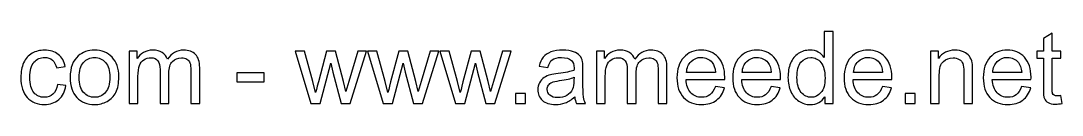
# Model space of a CAD drawing. Header units: millimetres. Extents: x -757 to 1128, y -558 to 127.
# Drawn here: x 672.6 to 1127.9, y -557.7 to -525.9 of the extents above; entities that cross this region are included whole.
import ezdxf

# ---------------------------------------------------------------- set-up
doc = ezdxf.new("R2010")
doc.units = ezdxf.units.MM
doc.header["$MEASUREMENT"] = 0
doc.layers.add('Layer 1', color=7, linetype='Continuous')

msp = doc.modelspace()

# ---------------------------------------------------------------- linework, layer by layer
at = {"layer": 'Layer 1', "color": 250}
for points, knots in [([(1024.1102, -557.258), (1024.1102, -557.258), (1024.1102, -554.3763), (1024.1102, -554.3763), (1024.1102, -554.3763), (1022.673, -556.616), (1020.5573, -557.7395), (1017.7631, -557.7395), (1017.7631, -557.7395), (1015.9538, -557.7395), (1014.2904, -557.2434), (1012.7802, -556.2439), (1012.7802, -556.2439), (1011.2627, -555.2517), (1010.0882, -553.8583), (1009.2492, -552.0781), (1009.2492, -552.0781), (1008.4175, -550.2907), (1008.0016, -548.2407), (1008.0016, -545.9207), (1008.0016, -545.9207), (1008.0016, -543.6591), (1008.381, -541.609), (1009.1324, -539.7632), (1009.1324, -539.7632), (1009.8912, -537.9247), (1011.022, -536.5094), (1012.5322, -535.5318), (1012.5322, -535.5318), (1014.0351, -534.5469), (1015.7276, -534.0581), (1017.588, -534.0581), (1017.588, -534.0581), (1018.9596, -534.0581), (1020.1779, -534.3499), (1021.2431, -534.9263), (1021.2431, -534.9263), (1022.3082, -535.5026), (1023.1764, -536.2614), (1023.8476, -537.1879), (1023.8476, -537.1879), (1023.8476, -537.1879), (1023.8476, -525.9162), (1023.8476, -525.9162), (1023.8476, -525.9162), (1023.8476, -525.9162), (1027.6997, -525.9162), (1027.6997, -525.9162), (1027.6997, -525.9162), (1027.6997, -525.9162), (1027.6997, -557.258), (1027.6997, -557.258), (1027.6997, -557.258), (1027.6997, -557.258), (1024.1102, -557.258), (1024.1102, -557.258)], [0, 0, 0, 0, 0.06666667, 0.06666667, 0.06666667, 0.06666667, 0.13333333, 0.13333333, 0.13333333, 0.13333333, 0.2, 0.2, 0.2, 0.2, 0.26666667, 0.26666667, 0.26666667, 0.26666667, 0.33333333, 0.33333333, 0.33333333, 0.33333333, 0.4, 0.4, 0.4, 0.4, 0.46666667, 0.46666667, 0.46666667, 0.46666667, 0.53333333, 0.53333333, 0.53333333, 0.53333333, 0.6, 0.6, 0.6, 0.6, 0.66666667, 0.66666667, 0.66666667, 0.66666667, 0.73333333, 0.73333333, 0.73333333, 0.73333333, 0.8, 0.8, 0.8, 0.8, 0.86666667, 0.86666667, 0.86666667, 0.86666667, 1, 1, 1, 1]), ([(1127.3498, -553.8218), (1127.3498, -553.8218), (1127.875, -557.2215), (1127.875, -557.2215), (1127.875, -557.2215), (1126.7953, -557.4477), (1125.825, -557.5644), (1124.9787, -557.5644), (1124.9787, -557.5644), (1123.5853, -557.5644), (1122.5055, -557.3455), (1121.7322, -556.9005), (1121.7322, -556.9005), (1120.9661, -556.4555), (1120.4263, -555.8791), (1120.1126, -555.1569), (1120.1126, -555.1569), (1119.7989, -554.4346), (1119.6456, -552.9171), (1119.6456, -550.6044), (1119.6456, -550.6044), (1119.6456, -550.6044), (1119.6456, -537.5162), (1119.6456, -537.5162), (1119.6456, -537.5162), (1119.6456, -537.5162), (1116.8004, -537.5162), (1116.8004, -537.5162), (1116.8004, -537.5162), (1116.8004, -537.5162), (1116.8004, -534.5396), (1116.8004, -534.5396), (1116.8004, -534.5396), (1116.8004, -534.5396), (1119.6456, -534.5396), (1119.6456, -534.5396), (1119.6456, -534.5396), (1119.6456, -534.5396), (1119.6456, -528.922), (1119.6456, -528.922), (1119.6456, -528.922), (1119.6456, -528.922), (1123.4977, -526.6093), (1123.4977, -526.6093), (1123.4977, -526.6093), (1123.4977, -526.6093), (1123.4977, -534.5396), (1123.4977, -534.5396), (1123.4977, -534.5396), (1123.4977, -534.5396), (1127.3498, -534.5396), (1127.3498, -534.5396), (1127.3498, -534.5396), (1127.3498, -534.5396), (1127.3498, -537.5162), (1127.3498, -537.5162), (1127.3498, -537.5162), (1127.3498, -537.5162), (1123.4977, -537.5162), (1123.4977, -537.5162), (1123.4977, -537.5162), (1123.4977, -537.5162), (1123.4977, -550.8233), (1123.4977, -550.8233), (1123.4977, -550.8233), (1123.4977, -551.9249), (1123.5634, -552.6326), (1123.702, -552.9463), (1123.702, -552.9463), (1123.8333, -553.26), (1124.0522, -553.5081), (1124.3586, -553.6978), (1124.3586, -553.6978), (1124.665, -553.8802), (1125.1027, -553.975), (1125.6718, -553.975), (1125.6718, -553.975), (1126.0949, -553.975), (1126.6567, -553.9239), (1127.3498, -553.8218)], [0, 0, 0, 0, 0.04761905, 0.04761905, 0.04761905, 0.04761905, 0.0952381, 0.0952381, 0.0952381, 0.0952381, 0.14285714, 0.14285714, 0.14285714, 0.14285714, 0.19047619, 0.19047619, 0.19047619, 0.19047619, 0.23809524, 0.23809524, 0.23809524, 0.23809524, 0.28571429, 0.28571429, 0.28571429, 0.28571429, 0.33333333, 0.33333333, 0.33333333, 0.33333333, 0.38095238, 0.38095238, 0.38095238, 0.38095238, 0.42857143, 0.42857143, 0.42857143, 0.42857143, 0.47619048, 0.47619048, 0.47619048, 0.47619048, 0.52380952, 0.52380952, 0.52380952, 0.52380952, 0.57142857, 0.57142857, 0.57142857, 0.57142857, 0.61904762, 0.61904762, 0.61904762, 0.61904762, 0.66666667, 0.66666667, 0.66666667, 0.66666667, 0.71428571, 0.71428571, 0.71428571, 0.71428571, 0.76190476, 0.76190476, 0.76190476, 0.76190476, 0.80952381, 0.80952381, 0.80952381, 0.80952381, 0.85714286, 0.85714286, 0.85714286, 0.85714286, 0.9047619, 0.9047619, 0.9047619, 0.9047619, 1, 1, 1, 1]), ([(688.6091, -548.9411), (688.6091, -548.9411), (692.3736, -549.4663), (692.3736, -549.4663), (692.3736, -549.4663), (691.9578, -552.0563), (690.9072, -554.0771), (689.2074, -555.5435), (689.2074, -555.5435), (687.5075, -557.01), (685.4137, -557.7395), (682.9405, -557.7395), (682.9405, -557.7395), (679.8399, -557.7395), (677.3448, -556.7254), (675.4625, -554.6973), (675.4625, -554.6973), (673.573, -552.6691), (672.6318, -549.7655), (672.6318, -545.9863), (672.6318, -545.9863), (672.6318, -543.535), (673.0404, -541.3974), (673.8502, -539.559), (673.8502, -539.559), (674.66, -537.7278), (675.893, -536.3489), (677.5563, -535.437), (677.5563, -535.437), (679.2124, -534.5177), (681.0144, -534.0581), (682.9697, -534.0581), (682.9697, -534.0581), (685.4283, -534.0581), (687.4491, -534.6782), (689.0104, -535.9258), (689.0104, -535.9258), (690.5789, -537.1733), (691.5857, -538.9461), (692.0235, -541.2369), (692.0235, -541.2369), (692.0235, -541.2369), (688.3027, -541.806), (688.3027, -541.806), (688.3027, -541.806), (687.9452, -540.2812), (687.3178, -539.1358), (686.4059, -538.3625), (686.4059, -538.3625), (685.5012, -537.5964), (684.4069, -537.2098), (683.1229, -537.2098), (683.1229, -537.2098), (681.1822, -537.2098), (679.6064, -537.9029), (678.388, -539.289), (678.388, -539.289), (677.177, -540.6825), (676.5714, -542.8711), (676.5714, -545.8769), (676.5714, -545.8769), (676.5714, -548.9265), (677.1551, -551.137), (678.3224, -552.5159), (678.3224, -552.5159), (679.497, -553.8947), (681.0217, -554.5878), (682.8967, -554.5878), (682.8967, -554.5878), (684.4142, -554.5878), (685.6763, -554.1282), (686.6831, -553.2017), (686.6831, -553.2017), (687.6972, -552.2824), (688.3392, -550.8598), (688.6091, -548.9411)], [0, 0, 0, 0, 0.05, 0.05, 0.05, 0.05, 0.1, 0.1, 0.1, 0.1, 0.15, 0.15, 0.15, 0.15, 0.2, 0.2, 0.2, 0.2, 0.25, 0.25, 0.25, 0.25, 0.3, 0.3, 0.3, 0.3, 0.35, 0.35, 0.35, 0.35, 0.4, 0.4, 0.4, 0.4, 0.45, 0.45, 0.45, 0.45, 0.5, 0.5, 0.5, 0.5, 0.55, 0.55, 0.55, 0.55, 0.6, 0.6, 0.6, 0.6, 0.65, 0.65, 0.65, 0.65, 0.7, 0.7, 0.7, 0.7, 0.75, 0.75, 0.75, 0.75, 0.8, 0.8, 0.8, 0.8, 0.85, 0.85, 0.85, 0.85, 0.9, 0.9, 0.9, 0.9, 1, 1, 1, 1]), ([(694.2121, -545.8988), (694.2121, -541.7039), (695.3794, -538.5959), (697.7213, -536.5751), (697.7213, -536.5751), (699.6692, -534.8971), (702.0549, -534.0581), (704.8636, -534.0581), (704.8636, -534.0581), (707.9789, -534.0581), (710.5323, -535.0795), (712.5167, -537.1222), (712.5167, -537.1222), (714.4938, -539.1577), (715.486, -541.9811), (715.486, -545.5778), (715.486, -545.5778), (715.486, -548.496), (715.0483, -550.7868), (714.1728, -552.4575), (714.1728, -552.4575), (713.2973, -554.1282), (712.0206, -555.4268), (710.3426, -556.3533), (710.3426, -556.3533), (708.6719, -557.2799), (706.8407, -557.7395), (704.8636, -557.7395), (704.8636, -557.7395), (701.6828, -557.7395), (699.1147, -556.7254), (697.1522, -554.69), (697.1522, -554.69), (695.1897, -552.6545), (694.2121, -549.7217), (694.2121, -545.8988)], [0, 0, 0, 0, 0.1, 0.1, 0.1, 0.1, 0.2, 0.2, 0.2, 0.2, 0.3, 0.3, 0.3, 0.3, 0.4, 0.4, 0.4, 0.4, 0.5, 0.5, 0.5, 0.5, 0.6, 0.6, 0.6, 0.6, 0.7, 0.7, 0.7, 0.7, 0.8, 0.8, 0.8, 0.8, 1, 1, 1, 1]), ([(720.0019, -557.258), (720.0019, -557.258), (720.0019, -534.5396), (720.0019, -534.5396), (720.0019, -534.5396), (720.0019, -534.5396), (723.46, -534.5396), (723.46, -534.5396), (723.46, -534.5396), (723.46, -534.5396), (723.46, -537.7497), (723.46, -537.7497), (723.46, -537.7497), (724.1677, -536.6407), (725.1161, -535.7434), (726.298, -535.0722), (726.298, -535.0722), (727.4799, -534.3937), (728.8223, -534.0581), (730.3325, -534.0581), (730.3325, -534.0581), (732.0104, -534.0581), (733.3893, -534.4083), (734.4618, -535.1014), (734.4618, -535.1014), (735.5342, -535.8017), (736.2929, -536.772), (736.7307, -538.0269), (736.7307, -538.0269), (738.54, -535.3786), (740.8819, -534.0581), (743.7709, -534.0581), (743.7709, -534.0581), (746.0325, -534.0581), (747.7762, -534.6782), (748.9872, -535.9258), (748.9872, -535.9258), (750.2056, -537.1733), (750.8184, -539.092), (750.8184, -541.682), (750.8184, -541.682), (750.8184, -541.682), (750.8184, -557.258), (750.8184, -557.258), (750.8184, -557.258), (750.8184, -557.258), (746.9664, -557.258), (746.9664, -557.258), (746.9664, -557.258), (746.9664, -557.258), (746.9664, -542.9587), (746.9664, -542.9587), (746.9664, -542.9587), (746.9664, -541.4266), (746.835, -540.3177), (746.587, -539.6392), (746.587, -539.6392), (746.3389, -538.9607), (745.8866, -538.4208), (745.2227, -538.005), (745.2227, -538.005), (744.5661, -537.5892), (743.7928, -537.3849), (742.91, -537.3849), (742.91, -537.3849), (741.305, -537.3849), (739.9772, -537.9175), (738.9193, -538.9753), (738.9193, -538.9753), (737.8615, -540.0405), (737.3362, -541.7403), (737.3362, -544.0749), (737.3362, -544.0749), (737.3362, -544.0749), (737.3362, -557.258), (737.3362, -557.258), (737.3362, -557.258), (737.3362, -557.258), (733.4842, -557.258), (733.4842, -557.258), (733.4842, -557.258), (733.4842, -557.258), (733.4842, -542.5137), (733.4842, -542.5137), (733.4842, -542.5137), (733.4842, -540.8065), (733.1704, -539.5225), (732.543, -538.6689), (732.543, -538.6689), (731.9156, -537.8153), (730.8869, -537.3849), (729.4643, -537.3849), (729.4643, -537.3849), (728.3846, -537.3849), (727.3851, -537.6694), (726.4658, -538.2385), (726.4658, -538.2385), (725.5466, -538.8075), (724.8827, -539.6392), (724.4668, -540.7408), (724.4668, -540.7408), (724.0583, -541.8352), (723.854, -543.4183), (723.854, -545.483), (723.854, -545.483), (723.854, -545.483), (723.854, -557.258), (723.854, -557.258), (723.854, -557.258), (723.854, -557.258), (720.0019, -557.258), (720.0019, -557.258)], [0, 0, 0, 0, 0.03448276, 0.03448276, 0.03448276, 0.03448276, 0.06896552, 0.06896552, 0.06896552, 0.06896552, 0.10344828, 0.10344828, 0.10344828, 0.10344828, 0.13793103, 0.13793103, 0.13793103, 0.13793103, 0.17241379, 0.17241379, 0.17241379, 0.17241379, 0.20689655, 0.20689655, 0.20689655, 0.20689655, 0.24137931, 0.24137931, 0.24137931, 0.24137931, 0.27586207, 0.27586207, 0.27586207, 0.27586207, 0.31034483, 0.31034483, 0.31034483, 0.31034483, 0.34482759, 0.34482759, 0.34482759, 0.34482759, 0.37931034, 0.37931034, 0.37931034, 0.37931034, 0.4137931, 0.4137931, 0.4137931, 0.4137931, 0.44827586, 0.44827586, 0.44827586, 0.44827586, 0.48275862, 0.48275862, 0.48275862, 0.48275862, 0.51724138, 0.51724138, 0.51724138, 0.51724138, 0.55172414, 0.55172414, 0.55172414, 0.55172414, 0.5862069, 0.5862069, 0.5862069, 0.5862069, 0.62068966, 0.62068966, 0.62068966, 0.62068966, 0.65517241, 0.65517241, 0.65517241, 0.65517241, 0.68965517, 0.68965517, 0.68965517, 0.68965517, 0.72413793, 0.72413793, 0.72413793, 0.72413793, 0.75862069, 0.75862069, 0.75862069, 0.75862069, 0.79310345, 0.79310345, 0.79310345, 0.79310345, 0.82758621, 0.82758621, 0.82758621, 0.82758621, 0.86206897, 0.86206897, 0.86206897, 0.86206897, 0.89655172, 0.89655172, 0.89655172, 0.89655172, 0.93103448, 0.93103448, 0.93103448, 0.93103448, 1, 1, 1, 1]), ([(799.4506, -557.258), (799.4506, -557.258), (792.5854, -534.5396), (792.5854, -534.5396), (792.5854, -534.5396), (792.5854, -534.5396), (796.6126, -534.5396), (796.6126, -534.5396), (796.6126, -534.5396), (796.6126, -534.5396), (800.2385, -547.6497), (800.2385, -547.6497), (800.2385, -547.6497), (800.2385, -547.6497), (801.5225, -552.5305), (801.5225, -552.5305), (801.5225, -552.5305), (801.5736, -552.2897), (801.9675, -550.7285), (802.6971, -547.8467), (802.6971, -547.8467), (802.6971, -547.8467), (806.2938, -534.5396), (806.2938, -534.5396), (806.2938, -534.5396), (806.2938, -534.5396), (810.2407, -534.5396), (810.2407, -534.5396), (810.2407, -534.5396), (810.2407, -534.5396), (813.6623, -547.73), (813.6623, -547.73), (813.6623, -547.73), (813.6623, -547.73), (814.7785, -552.0563), (814.7785, -552.0563), (814.7785, -552.0563), (814.7785, -552.0563), (816.0845, -547.6716), (816.0845, -547.6716), (816.0845, -547.6716), (816.0845, -547.6716), (820.0095, -534.5396), (820.0095, -534.5396), (820.0095, -534.5396), (820.0095, -534.5396), (823.7521, -534.5396), (823.7521, -534.5396), (823.7521, -534.5396), (823.7521, -534.5396), (816.6243, -557.258), (816.6243, -557.258), (816.6243, -557.258), (816.6243, -557.258), (812.6409, -557.258), (812.6409, -557.258), (812.6409, -557.258), (812.6409, -557.258), (809.0369, -543.6664), (809.0369, -543.6664), (809.0369, -543.6664), (809.0369, -543.6664), (808.125, -539.7778), (808.125, -539.7778), (808.125, -539.7778), (808.125, -539.7778), (803.5288, -557.258), (803.5288, -557.258), (803.5288, -557.258), (803.5288, -557.258), (799.4506, -557.258), (799.4506, -557.258)], [0, 0, 0, 0, 0.05263158, 0.05263158, 0.05263158, 0.05263158, 0.10526316, 0.10526316, 0.10526316, 0.10526316, 0.15789474, 0.15789474, 0.15789474, 0.15789474, 0.21052632, 0.21052632, 0.21052632, 0.21052632, 0.26315789, 0.26315789, 0.26315789, 0.26315789, 0.31578947, 0.31578947, 0.31578947, 0.31578947, 0.36842105, 0.36842105, 0.36842105, 0.36842105, 0.42105263, 0.42105263, 0.42105263, 0.42105263, 0.47368421, 0.47368421, 0.47368421, 0.47368421, 0.52631579, 0.52631579, 0.52631579, 0.52631579, 0.57894737, 0.57894737, 0.57894737, 0.57894737, 0.63157895, 0.63157895, 0.63157895, 0.63157895, 0.68421053, 0.68421053, 0.68421053, 0.68421053, 0.73684211, 0.73684211, 0.73684211, 0.73684211, 0.78947368, 0.78947368, 0.78947368, 0.78947368, 0.84210526, 0.84210526, 0.84210526, 0.84210526, 0.89473684, 0.89473684, 0.89473684, 0.89473684, 1, 1, 1, 1]), ([(831.0623, -557.258), (831.0623, -557.258), (824.1971, -534.5396), (824.1971, -534.5396), (824.1971, -534.5396), (824.1971, -534.5396), (828.2243, -534.5396), (828.2243, -534.5396), (828.2243, -534.5396), (828.2243, -534.5396), (831.8502, -547.6497), (831.8502, -547.6497), (831.8502, -547.6497), (831.8502, -547.6497), (833.1342, -552.5305), (833.1342, -552.5305), (833.1342, -552.5305), (833.1853, -552.2897), (833.5792, -550.7285), (834.3088, -547.8467), (834.3088, -547.8467), (834.3088, -547.8467), (837.9055, -534.5396), (837.9055, -534.5396), (837.9055, -534.5396), (837.9055, -534.5396), (841.8524, -534.5396), (841.8524, -534.5396), (841.8524, -534.5396), (841.8524, -534.5396), (845.274, -547.73), (845.274, -547.73), (845.274, -547.73), (845.274, -547.73), (846.3902, -552.0563), (846.3902, -552.0563), (846.3902, -552.0563), (846.3902, -552.0563), (847.6962, -547.6716), (847.6962, -547.6716), (847.6962, -547.6716), (847.6962, -547.6716), (851.6212, -534.5396), (851.6212, -534.5396), (851.6212, -534.5396), (851.6212, -534.5396), (855.3638, -534.5396), (855.3638, -534.5396), (855.3638, -534.5396), (855.3638, -534.5396), (848.236, -557.258), (848.236, -557.258), (848.236, -557.258), (848.236, -557.258), (844.2526, -557.258), (844.2526, -557.258), (844.2526, -557.258), (844.2526, -557.258), (840.6486, -543.6664), (840.6486, -543.6664), (840.6486, -543.6664), (840.6486, -543.6664), (839.7367, -539.7778), (839.7367, -539.7778), (839.7367, -539.7778), (839.7367, -539.7778), (835.1405, -557.258), (835.1405, -557.258), (835.1405, -557.258), (835.1405, -557.258), (831.0623, -557.258), (831.0623, -557.258)], [0, 0, 0, 0, 0.05263158, 0.05263158, 0.05263158, 0.05263158, 0.10526316, 0.10526316, 0.10526316, 0.10526316, 0.15789474, 0.15789474, 0.15789474, 0.15789474, 0.21052632, 0.21052632, 0.21052632, 0.21052632, 0.26315789, 0.26315789, 0.26315789, 0.26315789, 0.31578947, 0.31578947, 0.31578947, 0.31578947, 0.36842105, 0.36842105, 0.36842105, 0.36842105, 0.42105263, 0.42105263, 0.42105263, 0.42105263, 0.47368421, 0.47368421, 0.47368421, 0.47368421, 0.52631579, 0.52631579, 0.52631579, 0.52631579, 0.57894737, 0.57894737, 0.57894737, 0.57894737, 0.63157895, 0.63157895, 0.63157895, 0.63157895, 0.68421053, 0.68421053, 0.68421053, 0.68421053, 0.73684211, 0.73684211, 0.73684211, 0.73684211, 0.78947368, 0.78947368, 0.78947368, 0.78947368, 0.84210526, 0.84210526, 0.84210526, 0.84210526, 0.89473684, 0.89473684, 0.89473684, 0.89473684, 1, 1, 1, 1]), ([(862.674, -557.258), (862.674, -557.258), (855.8088, -534.5396), (855.8088, -534.5396), (855.8088, -534.5396), (855.8088, -534.5396), (859.836, -534.5396), (859.836, -534.5396), (859.836, -534.5396), (859.836, -534.5396), (863.4619, -547.6497), (863.4619, -547.6497), (863.4619, -547.6497), (863.4619, -547.6497), (864.7459, -552.5305), (864.7459, -552.5305), (864.7459, -552.5305), (864.797, -552.2897), (865.1909, -550.7285), (865.9205, -547.8467), (865.9205, -547.8467), (865.9205, -547.8467), (869.5172, -534.5396), (869.5172, -534.5396), (869.5172, -534.5396), (869.5172, -534.5396), (873.4641, -534.5396), (873.4641, -534.5396), (873.4641, -534.5396), (873.4641, -534.5396), (876.8857, -547.73), (876.8857, -547.73), (876.8857, -547.73), (876.8857, -547.73), (878.0019, -552.0563), (878.0019, -552.0563), (878.0019, -552.0563), (878.0019, -552.0563), (879.3079, -547.6716), (879.3079, -547.6716), (879.3079, -547.6716), (879.3079, -547.6716), (883.2329, -534.5396), (883.2329, -534.5396), (883.2329, -534.5396), (883.2329, -534.5396), (886.9755, -534.5396), (886.9755, -534.5396), (886.9755, -534.5396), (886.9755, -534.5396), (879.8477, -557.258), (879.8477, -557.258), (879.8477, -557.258), (879.8477, -557.258), (875.8643, -557.258), (875.8643, -557.258), (875.8643, -557.258), (875.8643, -557.258), (872.2603, -543.6664), (872.2603, -543.6664), (872.2603, -543.6664), (872.2603, -543.6664), (871.3484, -539.7778), (871.3484, -539.7778), (871.3484, -539.7778), (871.3484, -539.7778), (866.7522, -557.258), (866.7522, -557.258), (866.7522, -557.258), (866.7522, -557.258), (862.674, -557.258), (862.674, -557.258)], [0, 0, 0, 0, 0.05263158, 0.05263158, 0.05263158, 0.05263158, 0.10526316, 0.10526316, 0.10526316, 0.10526316, 0.15789474, 0.15789474, 0.15789474, 0.15789474, 0.21052632, 0.21052632, 0.21052632, 0.21052632, 0.26315789, 0.26315789, 0.26315789, 0.26315789, 0.31578947, 0.31578947, 0.31578947, 0.31578947, 0.36842105, 0.36842105, 0.36842105, 0.36842105, 0.42105263, 0.42105263, 0.42105263, 0.42105263, 0.47368421, 0.47368421, 0.47368421, 0.47368421, 0.52631579, 0.52631579, 0.52631579, 0.52631579, 0.57894737, 0.57894737, 0.57894737, 0.57894737, 0.63157895, 0.63157895, 0.63157895, 0.63157895, 0.68421053, 0.68421053, 0.68421053, 0.68421053, 0.73684211, 0.73684211, 0.73684211, 0.73684211, 0.78947368, 0.78947368, 0.78947368, 0.78947368, 0.84210526, 0.84210526, 0.84210526, 0.84210526, 0.89473684, 0.89473684, 0.89473684, 0.89473684, 1, 1, 1, 1]), ([(914.7862, -554.4127), (913.3563, -555.6311), (911.9774, -556.4847), (910.6569, -556.9881), (910.6569, -556.9881), (909.3364, -557.4915), (907.9211, -557.7395), (906.4036, -557.7395), (906.4036, -557.7395), (903.9085, -557.7395), (901.9898, -557.134), (900.6474, -555.9156), (900.6474, -555.9156), (899.305, -554.7046), (898.6338, -553.1506), (898.6338, -551.261), (898.6338, -551.261), (898.6338, -550.1521), (898.8892, -549.138), (899.3926, -548.2188), (899.3926, -548.2188), (899.9033, -547.2996), (900.5672, -546.57), (901.3843, -546.0155), (901.3843, -546.0155), (902.2087, -545.4611), (903.1279, -545.0379), (904.1566, -544.7534), (904.1566, -544.7534), (904.9153, -544.5564), (906.0607, -544.3667), (907.5855, -544.177), (907.5855, -544.177), (910.6934, -543.8123), (912.9915, -543.3672), (914.4579, -542.8566), (914.4579, -542.8566), (914.4725, -542.3313), (914.4798, -541.9957), (914.4798, -541.8571), (914.4798, -541.8571), (914.4798, -540.2958), (914.115, -539.1942), (913.3855, -538.5522), (913.3855, -538.5522), (912.4006, -537.684), (910.9342, -537.2536), (908.9935, -537.2536), (908.9935, -537.2536), (907.177, -537.2536), (905.8346, -537.5746), (904.9737, -538.2093), (904.9737, -538.2093), (904.1055, -538.844), (903.4708, -539.9675), (903.055, -541.5871), (903.055, -541.5871), (903.055, -541.5871), (899.2904, -541.0618), (899.2904, -541.0618), (899.2904, -541.0618), (899.6333, -539.4495), (900.1951, -538.1436), (900.983, -537.1514), (900.983, -537.1514), (901.7709, -536.1592), (902.909, -535.4005), (904.3973, -534.8606), (904.3973, -534.8606), (905.8783, -534.328), (907.6074, -534.0581), (909.5626, -534.0581), (909.5626, -534.0581), (911.5032, -534.0581), (913.0864, -534.2843), (914.3047, -534.7439), (914.3047, -534.7439), (915.5158, -535.2035), (916.4131, -535.7726), (916.9822, -536.4656), (916.9822, -536.4656), (917.5512, -537.1587), (917.9525, -538.0342), (918.186, -539.092), (918.186, -539.092), (918.31, -539.7486), (918.3756, -540.9305), (918.3756, -542.6304), (918.3756, -542.6304), (918.3756, -542.6304), (918.3756, -547.7373), (918.3756, -547.7373), (918.3756, -547.7373), (918.3756, -551.3048), (918.4559, -553.5591), (918.6164, -554.5149), (918.6164, -554.5149), (918.7696, -555.4706), (919.0906, -556.3825), (919.5575, -557.258), (919.5575, -557.258), (919.5575, -557.258), (915.5304, -557.258), (915.5304, -557.258), (915.5304, -557.258), (915.1437, -556.4482), (914.8957, -555.4998), (914.7862, -554.4127)], [0, 0, 0, 0, 0.03571429, 0.03571429, 0.03571429, 0.03571429, 0.07142857, 0.07142857, 0.07142857, 0.07142857, 0.10714286, 0.10714286, 0.10714286, 0.10714286, 0.14285714, 0.14285714, 0.14285714, 0.14285714, 0.17857143, 0.17857143, 0.17857143, 0.17857143, 0.21428571, 0.21428571, 0.21428571, 0.21428571, 0.25, 0.25, 0.25, 0.25, 0.28571429, 0.28571429, 0.28571429, 0.28571429, 0.32142857, 0.32142857, 0.32142857, 0.32142857, 0.35714286, 0.35714286, 0.35714286, 0.35714286, 0.39285714, 0.39285714, 0.39285714, 0.39285714, 0.42857143, 0.42857143, 0.42857143, 0.42857143, 0.46428571, 0.46428571, 0.46428571, 0.46428571, 0.5, 0.5, 0.5, 0.5, 0.53571429, 0.53571429, 0.53571429, 0.53571429, 0.57142857, 0.57142857, 0.57142857, 0.57142857, 0.60714286, 0.60714286, 0.60714286, 0.60714286, 0.64285714, 0.64285714, 0.64285714, 0.64285714, 0.67857143, 0.67857143, 0.67857143, 0.67857143, 0.71428571, 0.71428571, 0.71428571, 0.71428571, 0.75, 0.75, 0.75, 0.75, 0.78571429, 0.78571429, 0.78571429, 0.78571429, 0.82142857, 0.82142857, 0.82142857, 0.82142857, 0.85714286, 0.85714286, 0.85714286, 0.85714286, 0.89285714, 0.89285714, 0.89285714, 0.89285714, 0.92857143, 0.92857143, 0.92857143, 0.92857143, 1, 1, 1, 1]), ([(924.2923, -557.258), (924.2923, -557.258), (924.2923, -534.5396), (924.2923, -534.5396), (924.2923, -534.5396), (924.2923, -534.5396), (927.7504, -534.5396), (927.7504, -534.5396), (927.7504, -534.5396), (927.7504, -534.5396), (927.7504, -537.7497), (927.7504, -537.7497), (927.7504, -537.7497), (928.4581, -536.6407), (929.4065, -535.7434), (930.5884, -535.0722), (930.5884, -535.0722), (931.7703, -534.3937), (933.1127, -534.0581), (934.6229, -534.0581), (934.6229, -534.0581), (936.3008, -534.0581), (937.6797, -534.4083), (938.7522, -535.1014), (938.7522, -535.1014), (939.8246, -535.8017), (940.5833, -536.772), (941.0211, -538.0269), (941.0211, -538.0269), (942.8304, -535.3786), (945.1723, -534.0581), (948.0613, -534.0581), (948.0613, -534.0581), (950.3229, -534.0581), (952.0666, -534.6782), (953.2776, -535.9258), (953.2776, -535.9258), (954.496, -537.1733), (955.1088, -539.092), (955.1088, -541.682), (955.1088, -541.682), (955.1088, -541.682), (955.1088, -557.258), (955.1088, -557.258), (955.1088, -557.258), (955.1088, -557.258), (951.2568, -557.258), (951.2568, -557.258), (951.2568, -557.258), (951.2568, -557.258), (951.2568, -542.9587), (951.2568, -542.9587), (951.2568, -542.9587), (951.2568, -541.4266), (951.1254, -540.3177), (950.8774, -539.6392), (950.8774, -539.6392), (950.6293, -538.9607), (950.177, -538.4208), (949.5131, -538.005), (949.5131, -538.005), (948.8565, -537.5892), (948.0832, -537.3849), (947.2004, -537.3849), (947.2004, -537.3849), (945.5954, -537.3849), (944.2676, -537.9175), (943.2097, -538.9753), (943.2097, -538.9753), (942.1519, -540.0405), (941.6266, -541.7403), (941.6266, -544.0749), (941.6266, -544.0749), (941.6266, -544.0749), (941.6266, -557.258), (941.6266, -557.258), (941.6266, -557.258), (941.6266, -557.258), (937.7746, -557.258), (937.7746, -557.258), (937.7746, -557.258), (937.7746, -557.258), (937.7746, -542.5137), (937.7746, -542.5137), (937.7746, -542.5137), (937.7746, -540.8065), (937.4608, -539.5225), (936.8334, -538.6689), (936.8334, -538.6689), (936.206, -537.8153), (935.1773, -537.3849), (933.7547, -537.3849), (933.7547, -537.3849), (932.675, -537.3849), (931.6755, -537.6694), (930.7562, -538.2385), (930.7562, -538.2385), (929.837, -538.8075), (929.1731, -539.6392), (928.7572, -540.7408), (928.7572, -540.7408), (928.3487, -541.8352), (928.1444, -543.4183), (928.1444, -545.483), (928.1444, -545.483), (928.1444, -545.483), (928.1444, -557.258), (928.1444, -557.258), (928.1444, -557.258), (928.1444, -557.258), (924.2923, -557.258), (924.2923, -557.258)], [0, 0, 0, 0, 0.03448276, 0.03448276, 0.03448276, 0.03448276, 0.06896552, 0.06896552, 0.06896552, 0.06896552, 0.10344828, 0.10344828, 0.10344828, 0.10344828, 0.13793103, 0.13793103, 0.13793103, 0.13793103, 0.17241379, 0.17241379, 0.17241379, 0.17241379, 0.20689655, 0.20689655, 0.20689655, 0.20689655, 0.24137931, 0.24137931, 0.24137931, 0.24137931, 0.27586207, 0.27586207, 0.27586207, 0.27586207, 0.31034483, 0.31034483, 0.31034483, 0.31034483, 0.34482759, 0.34482759, 0.34482759, 0.34482759, 0.37931034, 0.37931034, 0.37931034, 0.37931034, 0.4137931, 0.4137931, 0.4137931, 0.4137931, 0.44827586, 0.44827586, 0.44827586, 0.44827586, 0.48275862, 0.48275862, 0.48275862, 0.48275862, 0.51724138, 0.51724138, 0.51724138, 0.51724138, 0.55172414, 0.55172414, 0.55172414, 0.55172414, 0.5862069, 0.5862069, 0.5862069, 0.5862069, 0.62068966, 0.62068966, 0.62068966, 0.62068966, 0.65517241, 0.65517241, 0.65517241, 0.65517241, 0.68965517, 0.68965517, 0.68965517, 0.68965517, 0.72413793, 0.72413793, 0.72413793, 0.72413793, 0.75862069, 0.75862069, 0.75862069, 0.75862069, 0.79310345, 0.79310345, 0.79310345, 0.79310345, 0.82758621, 0.82758621, 0.82758621, 0.82758621, 0.86206897, 0.86206897, 0.86206897, 0.86206897, 0.89655172, 0.89655172, 0.89655172, 0.89655172, 0.93103448, 0.93103448, 0.93103448, 0.93103448, 1, 1, 1, 1]), ([(976.2513, -549.9041), (976.2513, -549.9041), (980.2347, -550.4293), (980.2347, -550.4293), (980.2347, -550.4293), (979.6146, -552.742), (978.4546, -554.544), (976.762, -555.8208), (976.762, -555.8208), (975.0694, -557.0975), (972.91, -557.7395), (970.2763, -557.7395), (970.2763, -557.7395), (966.9641, -557.7395), (964.3377, -556.7181), (962.397, -554.6754), (962.397, -554.6754), (960.4564, -552.6399), (959.4861, -549.7727), (959.4861, -546.0885), (959.4861, -546.0885), (959.4861, -542.2802), (960.4637, -539.3182), (962.4262, -537.2171), (962.4262, -537.2171), (964.3887, -535.1087), (966.9349, -534.0581), (970.0647, -534.0581), (970.0647, -534.0581), (973.0923, -534.0581), (975.5655, -535.0868), (977.4843, -537.1514), (977.4843, -537.1514), (979.403, -539.2161), (980.366, -542.1197), (980.366, -545.8623), (980.366, -545.8623), (980.366, -546.0885), (980.3587, -546.4314), (980.3441, -546.8837), (980.3441, -546.8837), (980.3441, -546.8837), (963.4257, -546.8837), (963.4257, -546.8837), (963.4257, -546.8837), (963.5716, -549.3715), (964.272, -551.2829), (965.5414, -552.6034), (965.5414, -552.6034), (966.8036, -553.9239), (968.3867, -554.5878), (970.2763, -554.5878), (970.2763, -554.5878), (971.6843, -554.5878), (972.8881, -554.2157), (973.8803, -553.4716), (973.8803, -553.4716), (974.8798, -552.7275), (975.6677, -551.5383), (976.2513, -549.9041)], [0, 0, 0, 0, 0.0625, 0.0625, 0.0625, 0.0625, 0.125, 0.125, 0.125, 0.125, 0.1875, 0.1875, 0.1875, 0.1875, 0.25, 0.25, 0.25, 0.25, 0.3125, 0.3125, 0.3125, 0.3125, 0.375, 0.375, 0.375, 0.375, 0.4375, 0.4375, 0.4375, 0.4375, 0.5, 0.5, 0.5, 0.5, 0.5625, 0.5625, 0.5625, 0.5625, 0.625, 0.625, 0.625, 0.625, 0.6875, 0.6875, 0.6875, 0.6875, 0.75, 0.75, 0.75, 0.75, 0.8125, 0.8125, 0.8125, 0.8125, 0.875, 0.875, 0.875, 0.875, 1, 1, 1, 1]), ([(1000.5966, -549.9041), (1000.5966, -549.9041), (1004.58, -550.4293), (1004.58, -550.4293), (1004.58, -550.4293), (1003.9599, -552.742), (1002.7999, -554.544), (1001.1073, -555.8208), (1001.1073, -555.8208), (999.4147, -557.0975), (997.2553, -557.7395), (994.6216, -557.7395), (994.6216, -557.7395), (991.3094, -557.7395), (988.683, -556.7181), (986.7423, -554.6754), (986.7423, -554.6754), (984.8017, -552.6399), (983.8314, -549.7727), (983.8314, -546.0885), (983.8314, -546.0885), (983.8314, -542.2802), (984.809, -539.3182), (986.7715, -537.2171), (986.7715, -537.2171), (988.734, -535.1087), (991.2802, -534.0581), (994.41, -534.0581), (994.41, -534.0581), (997.4376, -534.0581), (999.9108, -535.0868), (1001.8296, -537.1514), (1001.8296, -537.1514), (1003.7483, -539.2161), (1004.7113, -542.1197), (1004.7113, -545.8623), (1004.7113, -545.8623), (1004.7113, -546.0885), (1004.704, -546.4314), (1004.6894, -546.8837), (1004.6894, -546.8837), (1004.6894, -546.8837), (987.771, -546.8837), (987.771, -546.8837), (987.771, -546.8837), (987.9169, -549.3715), (988.6173, -551.2829), (989.8867, -552.6034), (989.8867, -552.6034), (991.1489, -553.9239), (992.732, -554.5878), (994.6216, -554.5878), (994.6216, -554.5878), (996.0296, -554.5878), (997.2334, -554.2157), (998.2256, -553.4716), (998.2256, -553.4716), (999.2251, -552.7275), (1000.013, -551.5383), (1000.5966, -549.9041)], [0, 0, 0, 0, 0.0625, 0.0625, 0.0625, 0.0625, 0.125, 0.125, 0.125, 0.125, 0.1875, 0.1875, 0.1875, 0.1875, 0.25, 0.25, 0.25, 0.25, 0.3125, 0.3125, 0.3125, 0.3125, 0.375, 0.375, 0.375, 0.375, 0.4375, 0.4375, 0.4375, 0.4375, 0.5, 0.5, 0.5, 0.5, 0.5625, 0.5625, 0.5625, 0.5625, 0.625, 0.625, 0.625, 0.625, 0.6875, 0.6875, 0.6875, 0.6875, 0.75, 0.75, 0.75, 0.75, 0.8125, 0.8125, 0.8125, 0.8125, 0.875, 0.875, 0.875, 0.875, 1, 1, 1, 1]), ([(1049.2872, -549.9041), (1049.2872, -549.9041), (1053.2706, -550.4293), (1053.2706, -550.4293), (1053.2706, -550.4293), (1052.6505, -552.742), (1051.4905, -554.544), (1049.7979, -555.8208), (1049.7979, -555.8208), (1048.1053, -557.0975), (1045.9459, -557.7395), (1043.3122, -557.7395), (1043.3122, -557.7395), (1040, -557.7395), (1037.3736, -556.7181), (1035.4329, -554.6754), (1035.4329, -554.6754), (1033.4923, -552.6399), (1032.522, -549.7727), (1032.522, -546.0885), (1032.522, -546.0885), (1032.522, -542.2802), (1033.4996, -539.3182), (1035.4621, -537.2171), (1035.4621, -537.2171), (1037.4246, -535.1087), (1039.9708, -534.0581), (1043.1006, -534.0581), (1043.1006, -534.0581), (1046.1282, -534.0581), (1048.6014, -535.0868), (1050.5202, -537.1514), (1050.5202, -537.1514), (1052.4389, -539.2161), (1053.4019, -542.1197), (1053.4019, -545.8623), (1053.4019, -545.8623), (1053.4019, -546.0885), (1053.3946, -546.4314), (1053.38, -546.8837), (1053.38, -546.8837), (1053.38, -546.8837), (1036.4616, -546.8837), (1036.4616, -546.8837), (1036.4616, -546.8837), (1036.6075, -549.3715), (1037.3079, -551.2829), (1038.5773, -552.6034), (1038.5773, -552.6034), (1039.8395, -553.9239), (1041.4226, -554.5878), (1043.3122, -554.5878), (1043.3122, -554.5878), (1044.7202, -554.5878), (1045.924, -554.2157), (1046.9162, -553.4716), (1046.9162, -553.4716), (1047.9157, -552.7275), (1048.7036, -551.5383), (1049.2872, -549.9041)], [0, 0, 0, 0, 0.0625, 0.0625, 0.0625, 0.0625, 0.125, 0.125, 0.125, 0.125, 0.1875, 0.1875, 0.1875, 0.1875, 0.25, 0.25, 0.25, 0.25, 0.3125, 0.3125, 0.3125, 0.3125, 0.375, 0.375, 0.375, 0.375, 0.4375, 0.4375, 0.4375, 0.4375, 0.5, 0.5, 0.5, 0.5, 0.5625, 0.5625, 0.5625, 0.5625, 0.625, 0.625, 0.625, 0.625, 0.6875, 0.6875, 0.6875, 0.6875, 0.75, 0.75, 0.75, 0.75, 0.8125, 0.8125, 0.8125, 0.8125, 0.875, 0.875, 0.875, 0.875, 1, 1, 1, 1]), ([(1070.2984, -557.258), (1070.2984, -557.258), (1070.2984, -534.5396), (1070.2984, -534.5396), (1070.2984, -534.5396), (1070.2984, -534.5396), (1073.7565, -534.5396), (1073.7565, -534.5396), (1073.7565, -534.5396), (1073.7565, -534.5396), (1073.7565, -537.7642), (1073.7565, -537.7642), (1073.7565, -537.7642), (1075.4199, -535.291), (1077.8275, -534.0581), (1080.9719, -534.0581), (1080.9719, -534.0581), (1082.3434, -534.0581), (1083.5983, -534.3061), (1084.7437, -534.7949), (1084.7437, -534.7949), (1085.8891, -535.2838), (1086.7499, -535.9331), (1087.319, -536.7283), (1087.319, -536.7283), (1087.8881, -537.5235), (1088.2893, -538.4719), (1088.5155, -539.5663), (1088.5155, -539.5663), (1088.6541, -540.2812), (1088.727, -541.5288), (1088.727, -543.3089), (1088.727, -543.3089), (1088.727, -543.3089), (1088.727, -557.258), (1088.727, -557.258), (1088.727, -557.258), (1088.727, -557.258), (1084.875, -557.258), (1084.875, -557.258), (1084.875, -557.258), (1084.875, -557.258), (1084.875, -543.4548), (1084.875, -543.4548), (1084.875, -543.4548), (1084.875, -541.8862), (1084.7291, -540.7117), (1084.43, -539.9383), (1084.43, -539.9383), (1084.1308, -539.165), (1083.5983, -538.5449), (1082.8395, -538.078), (1082.8395, -538.078), (1082.0808, -537.6183), (1081.1834, -537.3849), (1080.1621, -537.3849), (1080.1621, -537.3849), (1078.5278, -537.3849), (1077.1198, -537.9029), (1075.9306, -538.9461), (1075.9306, -538.9461), (1074.7414, -539.9821), (1074.1505, -541.9592), (1074.1505, -544.8628), (1074.1505, -544.8628), (1074.1505, -544.8628), (1074.1505, -557.258), (1074.1505, -557.258), (1074.1505, -557.258), (1074.1505, -557.258), (1070.2984, -557.258), (1070.2984, -557.258)], [0, 0, 0, 0, 0.05263158, 0.05263158, 0.05263158, 0.05263158, 0.10526316, 0.10526316, 0.10526316, 0.10526316, 0.15789474, 0.15789474, 0.15789474, 0.15789474, 0.21052632, 0.21052632, 0.21052632, 0.21052632, 0.26315789, 0.26315789, 0.26315789, 0.26315789, 0.31578947, 0.31578947, 0.31578947, 0.31578947, 0.36842105, 0.36842105, 0.36842105, 0.36842105, 0.42105263, 0.42105263, 0.42105263, 0.42105263, 0.47368421, 0.47368421, 0.47368421, 0.47368421, 0.52631579, 0.52631579, 0.52631579, 0.52631579, 0.57894737, 0.57894737, 0.57894737, 0.57894737, 0.63157895, 0.63157895, 0.63157895, 0.63157895, 0.68421053, 0.68421053, 0.68421053, 0.68421053, 0.73684211, 0.73684211, 0.73684211, 0.73684211, 0.78947368, 0.78947368, 0.78947368, 0.78947368, 0.84210526, 0.84210526, 0.84210526, 0.84210526, 0.89473684, 0.89473684, 0.89473684, 0.89473684, 1, 1, 1, 1]), ([(1110.1395, -549.9041), (1110.1395, -549.9041), (1114.1229, -550.4293), (1114.1229, -550.4293), (1114.1229, -550.4293), (1113.5028, -552.742), (1112.3428, -554.544), (1110.6502, -555.8208), (1110.6502, -555.8208), (1108.9576, -557.0975), (1106.7982, -557.7395), (1104.1645, -557.7395), (1104.1645, -557.7395), (1100.8523, -557.7395), (1098.2259, -556.7181), (1096.2852, -554.6754), (1096.2852, -554.6754), (1094.3446, -552.6399), (1093.3743, -549.7727), (1093.3743, -546.0885), (1093.3743, -546.0885), (1093.3743, -542.2802), (1094.3519, -539.3182), (1096.3144, -537.2171), (1096.3144, -537.2171), (1098.2769, -535.1087), (1100.8231, -534.0581), (1103.9529, -534.0581), (1103.9529, -534.0581), (1106.9805, -534.0581), (1109.4537, -535.0868), (1111.3725, -537.1514), (1111.3725, -537.1514), (1113.2912, -539.2161), (1114.2542, -542.1197), (1114.2542, -545.8623), (1114.2542, -545.8623), (1114.2542, -546.0885), (1114.2469, -546.4314), (1114.2323, -546.8837), (1114.2323, -546.8837), (1114.2323, -546.8837), (1097.3139, -546.8837), (1097.3139, -546.8837), (1097.3139, -546.8837), (1097.4598, -549.3715), (1098.1602, -551.2829), (1099.4296, -552.6034), (1099.4296, -552.6034), (1100.6918, -553.9239), (1102.2749, -554.5878), (1104.1645, -554.5878), (1104.1645, -554.5878), (1105.5725, -554.5878), (1106.7763, -554.2157), (1107.7685, -553.4716), (1107.7685, -553.4716), (1108.768, -552.7275), (1109.5559, -551.5383), (1110.1395, -549.9041)], [0, 0, 0, 0, 0.0625, 0.0625, 0.0625, 0.0625, 0.125, 0.125, 0.125, 0.125, 0.1875, 0.1875, 0.1875, 0.1875, 0.25, 0.25, 0.25, 0.25, 0.3125, 0.3125, 0.3125, 0.3125, 0.375, 0.375, 0.375, 0.375, 0.4375, 0.4375, 0.4375, 0.4375, 0.5, 0.5, 0.5, 0.5, 0.5625, 0.5625, 0.5625, 0.5625, 0.625, 0.625, 0.625, 0.625, 0.6875, 0.6875, 0.6875, 0.6875, 0.75, 0.75, 0.75, 0.75, 0.8125, 0.8125, 0.8125, 0.8125, 0.875, 0.875, 0.875, 0.875, 1, 1, 1, 1]), ([(698.1517, -545.9061), (698.1517, -548.8097), (698.7864, -550.9838), (700.0559, -552.421), (700.0559, -552.421), (701.3326, -553.8656), (702.9303, -554.5878), (704.8636, -554.5878), (704.8636, -554.5878), (706.7751, -554.5878), (708.3655, -553.8656), (709.6422, -552.4137), (709.6422, -552.4137), (710.9117, -550.9619), (711.5464, -548.7514), (711.5464, -545.7821), (711.5464, -545.7821), (711.5464, -542.9806), (710.9044, -540.8576), (709.6277, -539.4203), (709.6277, -539.4203), (708.3509, -537.9758), (706.7605, -537.2536), (704.8636, -537.2536), (704.8636, -537.2536), (702.9303, -537.2536), (701.3326, -537.9685), (700.0559, -539.4057), (700.0559, -539.4057), (698.7864, -540.843), (698.1517, -543.0098), (698.1517, -545.9061)], [0, 0, 0, 0, 0.11111111, 0.11111111, 0.11111111, 0.11111111, 0.22222222, 0.22222222, 0.22222222, 0.22222222, 0.33333333, 0.33333333, 0.33333333, 0.33333333, 0.44444444, 0.44444444, 0.44444444, 0.44444444, 0.55555556, 0.55555556, 0.55555556, 0.55555556, 0.66666667, 0.66666667, 0.66666667, 0.66666667, 0.77777778, 0.77777778, 0.77777778, 0.77777778, 1, 1, 1, 1]), ([(963.6446, -543.732), (963.6446, -543.732), (976.2951, -543.732), (976.2951, -543.732), (976.2951, -543.732), (976.1273, -541.8206), (975.6385, -540.3906), (974.8433, -539.4349), (974.8433, -539.4349), (973.6249, -537.9539), (972.0345, -537.2098), (970.0866, -537.2098), (970.0866, -537.2098), (968.321, -537.2098), (966.84, -537.8007), (965.6363, -538.9826), (965.6363, -538.9826), (964.4398, -540.1645), (963.7759, -541.7476), (963.6446, -543.732)], [0, 0, 0, 0, 0.16666667, 0.16666667, 0.16666667, 0.16666667, 0.33333333, 0.33333333, 0.33333333, 0.33333333, 0.5, 0.5, 0.5, 0.5, 0.66666667, 0.66666667, 0.66666667, 0.66666667, 1, 1, 1, 1]), ([(987.9899, -543.732), (987.9899, -543.732), (1000.6404, -543.732), (1000.6404, -543.732), (1000.6404, -543.732), (1000.4726, -541.8206), (999.9838, -540.3906), (999.1886, -539.4349), (999.1886, -539.4349), (997.9702, -537.9539), (996.3798, -537.2098), (994.4319, -537.2098), (994.4319, -537.2098), (992.6663, -537.2098), (991.1853, -537.8007), (989.9816, -538.9826), (989.9816, -538.9826), (988.7851, -540.1645), (988.1212, -541.7476), (987.9899, -543.732)], [0, 0, 0, 0, 0.16666667, 0.16666667, 0.16666667, 0.16666667, 0.33333333, 0.33333333, 0.33333333, 0.33333333, 0.5, 0.5, 0.5, 0.5, 0.66666667, 0.66666667, 0.66666667, 0.66666667, 1, 1, 1, 1]), ([(1011.9412, -545.928), (1011.9412, -548.8316), (1012.5541, -550.9984), (1013.787, -552.4356), (1013.787, -552.4356), (1015.0127, -553.8729), (1016.4645, -554.5878), (1018.1352, -554.5878), (1018.1352, -554.5878), (1019.8204, -554.5878), (1021.2504, -553.902), (1022.4323, -552.5305), (1022.4323, -552.5305), (1023.6068, -551.1589), (1024.1978, -549.0651), (1024.1978, -546.249), (1024.1978, -546.249), (1024.1978, -543.1557), (1023.5995, -540.8795), (1022.3958, -539.4276), (1022.3958, -539.4276), (1021.1993, -537.9758), (1019.7183, -537.2536), (1017.9601, -537.2536), (1017.9601, -537.2536), (1016.2456, -537.2536), (1014.8157, -537.9466), (1013.663, -539.3401), (1013.663, -539.3401), (1012.5176, -540.7335), (1011.9412, -542.9295), (1011.9412, -545.928)], [0, 0, 0, 0, 0.11111111, 0.11111111, 0.11111111, 0.11111111, 0.22222222, 0.22222222, 0.22222222, 0.22222222, 0.33333333, 0.33333333, 0.33333333, 0.33333333, 0.44444444, 0.44444444, 0.44444444, 0.44444444, 0.55555556, 0.55555556, 0.55555556, 0.55555556, 0.66666667, 0.66666667, 0.66666667, 0.66666667, 0.77777778, 0.77777778, 0.77777778, 0.77777778, 1, 1, 1, 1]), ([(1036.6805, -543.732), (1036.6805, -543.732), (1049.331, -543.732), (1049.331, -543.732), (1049.331, -543.732), (1049.1632, -541.8206), (1048.6744, -540.3906), (1047.8792, -539.4349), (1047.8792, -539.4349), (1046.6608, -537.9539), (1045.0704, -537.2098), (1043.1225, -537.2098), (1043.1225, -537.2098), (1041.3569, -537.2098), (1039.8759, -537.8007), (1038.6722, -538.9826), (1038.6722, -538.9826), (1037.4757, -540.1645), (1036.8118, -541.7476), (1036.6805, -543.732)], [0, 0, 0, 0, 0.16666667, 0.16666667, 0.16666667, 0.16666667, 0.33333333, 0.33333333, 0.33333333, 0.33333333, 0.5, 0.5, 0.5, 0.5, 0.66666667, 0.66666667, 0.66666667, 0.66666667, 1, 1, 1, 1]), ([(1097.5328, -543.732), (1097.5328, -543.732), (1110.1833, -543.732), (1110.1833, -543.732), (1110.1833, -543.732), (1110.0155, -541.8206), (1109.5267, -540.3906), (1108.7315, -539.4349), (1108.7315, -539.4349), (1107.5131, -537.9539), (1105.9227, -537.2098), (1103.9748, -537.2098), (1103.9748, -537.2098), (1102.2092, -537.2098), (1100.7282, -537.8007), (1099.5245, -538.9826), (1099.5245, -538.9826), (1098.328, -540.1645), (1097.6641, -541.7476), (1097.5328, -543.732)], [0, 0, 0, 0, 0.16666667, 0.16666667, 0.16666667, 0.16666667, 0.33333333, 0.33333333, 0.33333333, 0.33333333, 0.5, 0.5, 0.5, 0.5, 0.66666667, 0.66666667, 0.66666667, 0.66666667, 1, 1, 1, 1]), ([(767.0948, -547.8467), (767.0948, -547.8467), (767.0948, -543.9947), (767.0948, -543.9947), (767.0948, -543.9947), (767.0948, -543.9947), (779.0011, -543.9947), (779.0011, -543.9947), (779.0011, -543.9947), (779.0011, -543.9947), (779.0011, -547.8467), (779.0011, -547.8467), (779.0011, -547.8467), (779.0011, -547.8467), (767.0948, -547.8467), (767.0948, -547.8467)], [0, 0, 0, 0, 0.2, 0.2, 0.2, 0.2, 0.4, 0.4, 0.4, 0.4, 0.6, 0.6, 0.6, 0.6, 1, 1, 1, 1]), ([(914.4798, -545.8769), (913.0791, -546.446), (910.9779, -546.9275), (908.1764, -547.3214), (908.1764, -547.3214), (906.586, -547.5476), (905.4625, -547.8029), (904.8059, -548.0875), (904.8059, -548.0875), (904.1493, -548.372), (903.6459, -548.7878), (903.2884, -549.3277), (903.2884, -549.3277), (902.9309, -549.8749), (902.7485, -550.4804), (902.7485, -551.1516), (902.7485, -551.1516), (902.7485, -552.1657), (903.1352, -553.0193), (903.9158, -553.6978), (903.9158, -553.6978), (904.6965, -554.3763), (905.8346, -554.7191), (907.3302, -554.7191), (907.3302, -554.7191), (908.8112, -554.7191), (910.1317, -554.3981), (911.2917, -553.7488), (911.2917, -553.7488), (912.4444, -553.1068), (913.2979, -552.2241), (913.8378, -551.1078), (913.8378, -551.1078), (914.2537, -550.2397), (914.4579, -548.9629), (914.4579, -547.2777), (914.4579, -547.2777), (914.4579, -547.2777), (914.4798, -545.8769), (914.4798, -545.8769)], [0, 0, 0, 0, 0.09090909, 0.09090909, 0.09090909, 0.09090909, 0.18181818, 0.18181818, 0.18181818, 0.18181818, 0.27272727, 0.27272727, 0.27272727, 0.27272727, 0.36363636, 0.36363636, 0.36363636, 0.36363636, 0.45454545, 0.45454545, 0.45454545, 0.45454545, 0.54545455, 0.54545455, 0.54545455, 0.54545455, 0.63636364, 0.63636364, 0.63636364, 0.63636364, 0.72727273, 0.72727273, 0.72727273, 0.72727273, 0.81818182, 0.81818182, 0.81818182, 0.81818182, 1, 1, 1, 1]), ([(888.8797, -557.258), (888.8797, -557.258), (888.8797, -552.8807), (888.8797, -552.8807), (888.8797, -552.8807), (888.8797, -552.8807), (893.257, -552.8807), (893.257, -552.8807), (893.257, -552.8807), (893.257, -552.8807), (893.257, -557.258), (893.257, -557.258), (893.257, -557.258), (893.257, -557.258), (888.8797, -557.258), (888.8797, -557.258)], [0, 0, 0, 0, 0.2, 0.2, 0.2, 0.2, 0.4, 0.4, 0.4, 0.4, 0.6, 0.6, 0.6, 0.6, 1, 1, 1, 1]), ([(1059.2311, -557.258), (1059.2311, -557.258), (1059.2311, -552.8807), (1059.2311, -552.8807), (1059.2311, -552.8807), (1059.2311, -552.8807), (1063.6084, -552.8807), (1063.6084, -552.8807), (1063.6084, -552.8807), (1063.6084, -552.8807), (1063.6084, -557.258), (1063.6084, -557.258), (1063.6084, -557.258), (1063.6084, -557.258), (1059.2311, -557.258), (1059.2311, -557.258)], [0, 0, 0, 0, 0.2, 0.2, 0.2, 0.2, 0.4, 0.4, 0.4, 0.4, 0.6, 0.6, 0.6, 0.6, 1, 1, 1, 1])]:
    msp.add_open_spline(points, degree=3, knots=knots, dxfattribs=at)

doc.saveas('drawing.dxf')
